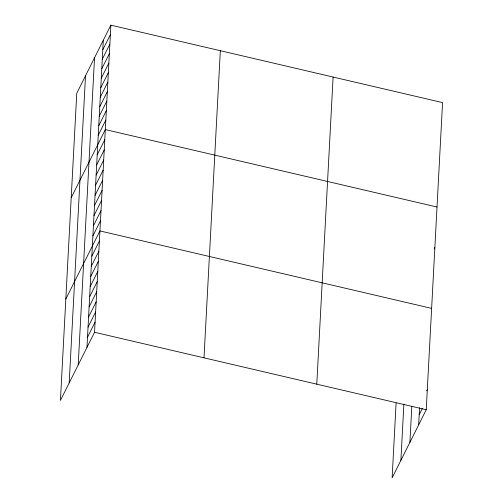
<?xml version="1.0" encoding="UTF-8"?>
<svg xmlns="http://www.w3.org/2000/svg" width="503" height="503" viewBox="0 0 503 503"><rect width="100%" height="100%" fill="white"/><g stroke="black" fill="none" stroke-linecap="round" stroke-linejoin="round"><path stroke-width="0.75" d="M69.194 382.909L85.516 75.783M78.21 364.889L94.539 57.763M86.969 347.403L103.297 40.278M110.867 25.15L76.758 93.269L60.435 400.394L94.545 332.276L110.867 25.15L442.565 102.606L426.242 409.731L392.133 477.85L396.106 403.004M204.004 357.84L220.333 50.709M316.783 384.173L333.105 77.047M400.885 460.364L403.871 404.23M409.907 442.344L411.812 406.481M418.666 424.859L419.577 407.707M102.788 49.772L110.364 34.644M102.285 59.26L109.861 44.138M101.782 68.754L109.358 53.626M101.279 78.248L108.849 63.12M100.77 87.742L108.346 72.614M100.267 97.236L107.843 82.108M99.764 106.73L107.34 91.603M99.261 116.218L106.831 101.097M98.751 125.712L106.328 110.585M98.248 135.206L105.825 120.079M71.206 197.692L105.322 129.573L437.013 207.029M97.205 154.836L104.781 139.708M96.67 164.971L104.24 149.844M96.13 175.107L103.706 159.979M95.589 185.242L103.165 170.115M95.048 195.378L102.625 180.25M94.514 205.513L102.09 190.386M93.973 215.649L101.549 200.521M93.432 225.784L101.009 210.656M92.898 235.92L100.468 220.792M65.824 299.046L99.934 230.927L431.631 308.383M91.816 256.19L99.393 241.063M91.282 266.326L98.852 251.198M90.741 276.455L98.318 261.334M90.2 286.591L97.777 271.469M89.666 296.726L97.236 281.605M89.125 306.861L96.702 291.74M88.585 316.997L96.161 301.875M88.05 327.132L95.62 312.005M87.509 337.268L95.086 322.14M434.171 248.941L434.862 247.57M426.632 390.837L427.317 389.46M419.206 414.724L422.3 408.537M94.545 332.276L426.242 409.731"/></g></svg>
